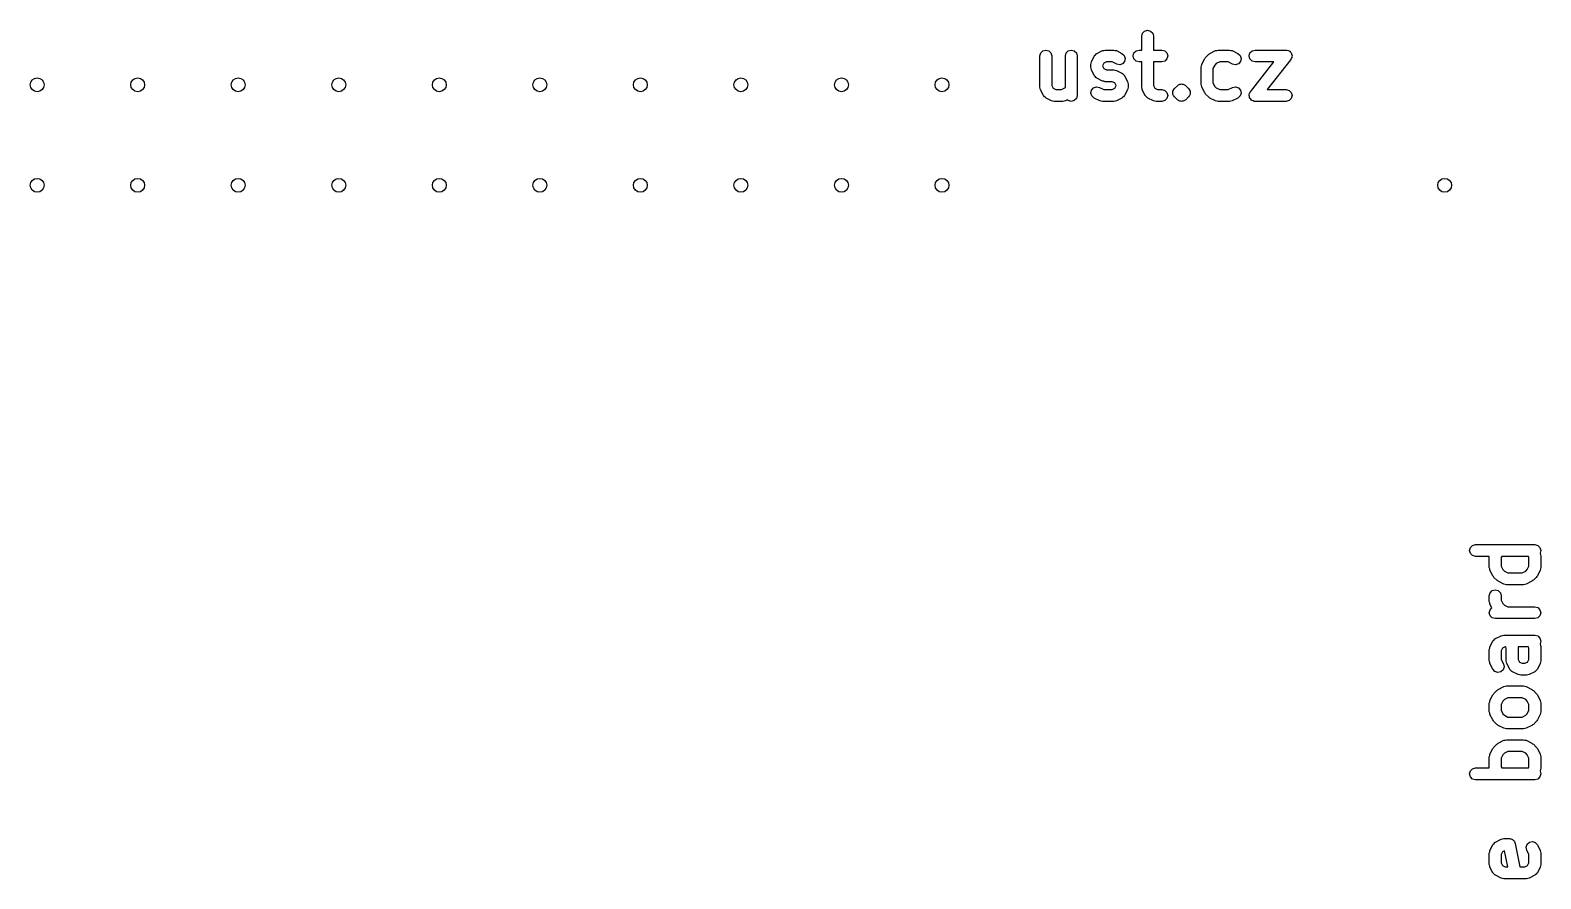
# Model space of a CAD drawing. Extents: x 0.24 to 2.9, y 0.39 to 2.15.
# Drawn here: x 1.393 to 2.896, y 1.31 to 2.154 of the extents above; entities that cross this region are included whole.
import ezdxf

# ---------------------------------------------------------------- set-up
doc = ezdxf.new("R2010")
doc.units = 0
doc.header["$MEASUREMENT"] = 0
doc.layers.add('BLACK', color=7, linetype='CONTINUOUS')

msp = doc.modelspace()

# ---------------------------------------------------------------- linework, layer by layer
at = {"layer": 'BLACK', "linetype": 'CONTINUOUS'}
for p, q in [((2.49863, 2.14835), (2.49942, 2.1513)), ((2.49942, 2.1513), (2.50158, 2.15346)), ((2.50158, 2.15346), (2.50453, 2.15425)), ((2.50453, 2.15425), (2.50749, 2.15346)), ((2.50749, 2.15346), (2.50965, 2.1513)), ((2.50965, 2.1513), (2.51044, 2.14835)), ((2.39818, 2.13162), (2.40034, 2.13378)), ((2.40034, 2.13378), (2.4033, 2.13457)), ((2.4033, 2.13457), (2.40625, 2.13378)), ((2.40625, 2.13378), (2.40841, 2.13162)), ((2.42349, 2.13162), (2.42565, 2.13378)), ((2.42565, 2.13378), (2.42861, 2.13457)), ((2.42861, 2.13457), (2.43156, 2.13378)), ((2.43156, 2.13378), (2.43372, 2.13162)), ((2.45409, 2.13113), (2.45971, 2.13395)), ((2.45971, 2.13395), (2.46104, 2.13422)), ((2.46104, 2.13422), (2.46235, 2.13457)), ((2.46235, 2.13457), (2.47079, 2.13457)), ((2.47079, 2.13457), (2.4721, 2.13422)), ((2.4721, 2.13422), (2.47343, 2.13395)), ((2.47343, 2.13395), (2.47905, 2.13113)), ((2.49098, 2.13162), (2.49314, 2.13378)), ((2.49314, 2.13378), (2.4961, 2.13457)), ((2.4961, 2.13457), (2.49863, 2.13457)), ((2.49863, 2.13457), (2.49863, 2.14835)), ((2.51044, 2.14835), (2.51044, 2.13457)), ((2.51044, 2.13457), (2.51859, 2.13457)), ((2.51859, 2.13457), (2.52155, 2.13378)), ((2.52155, 2.13378), (2.52371, 2.13162)), ((2.56657, 2.13113), (2.5722, 2.13395)), ((2.5722, 2.13395), (2.57353, 2.13422)), ((2.57353, 2.13422), (2.57484, 2.13457)), ((2.57484, 2.13457), (2.58609, 2.13457)), ((2.58609, 2.13457), (2.5874, 2.13422)), ((2.5874, 2.13422), (2.58873, 2.13395)), ((2.58873, 2.13395), (2.59435, 2.13113)), ((2.60628, 2.13162), (2.60844, 2.13378)), ((2.60844, 2.13378), (2.61139, 2.13457)), ((2.61139, 2.13457), (2.64233, 2.13457)), ((2.64233, 2.13457), (2.64274, 2.13446)), ((2.64274, 2.13446), (2.64317, 2.13451)), ((2.64317, 2.13451), (2.6442, 2.13407)), ((2.6442, 2.13407), (2.64528, 2.13378)), ((2.64528, 2.13378), (2.64558, 2.13348)), ((2.39739, 2.12866), (2.39818, 2.13162)), ((2.39739, 2.09773), (2.39739, 2.12866)), ((2.40841, 2.13162), (2.4092, 2.12866)), ((2.4092, 2.12866), (2.4092, 2.09912)), ((2.4227, 2.12866), (2.42349, 2.13162)), ((2.4227, 2.09736), (2.4227, 2.12866)), ((2.43372, 2.13162), (2.43451, 2.12866)), ((2.43451, 2.12866), (2.43451, 2.08929)), ((2.44801, 2.12023), (2.44836, 2.12154)), ((2.44801, 2.11742), (2.44801, 2.12023)), ((2.44836, 2.12154), (2.44863, 2.12287)), ((2.44863, 2.12287), (2.45144, 2.12849)), ((2.45144, 2.12849), (2.45168, 2.12876)), ((2.45168, 2.12876), (2.4518, 2.12911)), ((2.4518, 2.12911), (2.45269, 2.12989)), ((2.45269, 2.12989), (2.45347, 2.13078)), ((2.45347, 2.13078), (2.45382, 2.13089)), ((2.45382, 2.13089), (2.45409, 2.13113)), ((2.46113, 2.12145), (2.45982, 2.11883)), ((2.45982, 2.11883), (2.45982, 2.11881)), ((2.45982, 2.11881), (2.46113, 2.11619)), ((2.46375, 2.12276), (2.46113, 2.12145)), ((2.46939, 2.12276), (2.46375, 2.12276)), ((2.47377, 2.12057), (2.46939, 2.12276)), ((2.47677, 2.11996), (2.47377, 2.12057)), ((2.47967, 2.12092), (2.47677, 2.11996)), ((2.47905, 2.13113), (2.48134, 2.12911)), ((2.48169, 2.12321), (2.47967, 2.12092)), ((2.48134, 2.12911), (2.48231, 2.12621)), ((2.48231, 2.12621), (2.48169, 2.12321)), ((2.49019, 2.12866), (2.49098, 2.13162)), ((2.49098, 2.12571), (2.49019, 2.12866)), ((2.49314, 2.12355), (2.49098, 2.12571)), ((2.4961, 2.12276), (2.49314, 2.12355)), ((2.49863, 2.12276), (2.4961, 2.12276)), ((2.49863, 2.09773), (2.49863, 2.12276)), ((2.51859, 2.12276), (2.51044, 2.12276)), ((2.51044, 2.12276), (2.51044, 2.09912)), ((2.52155, 2.12355), (2.51859, 2.12276)), ((2.52371, 2.12571), (2.52155, 2.12355)), ((2.52371, 2.13162), (2.5245, 2.12866)), ((2.5245, 2.12866), (2.52371, 2.12571)), ((2.55768, 2.11742), (2.55803, 2.11873)), ((2.55803, 2.11873), (2.55831, 2.12006)), ((2.55831, 2.12006), (2.56112, 2.12568)), ((2.56112, 2.12568), (2.56175, 2.12639)), ((2.56175, 2.12639), (2.56222, 2.12722)), ((2.56222, 2.12722), (2.56504, 2.13003)), ((2.56504, 2.13003), (2.56586, 2.1305)), ((2.56586, 2.1305), (2.56657, 2.13113)), ((2.57125, 2.11954), (2.56949, 2.11602)), ((2.57271, 2.121), (2.57125, 2.11954)), ((2.57623, 2.12276), (2.57271, 2.121)), ((2.58469, 2.12276), (2.57623, 2.12276)), ((2.58907, 2.12057), (2.58469, 2.12276)), ((2.59206, 2.11996), (2.58907, 2.12057)), ((2.59496, 2.12092), (2.59206, 2.11996)), ((2.59435, 2.13113), (2.59664, 2.12911)), ((2.59699, 2.12321), (2.59496, 2.12092)), ((2.59664, 2.12911), (2.5976, 2.12621)), ((2.5976, 2.12621), (2.59699, 2.12321)), ((2.60549, 2.12866), (2.60628, 2.13162)), ((2.60628, 2.12571), (2.60549, 2.12866)), ((2.60844, 2.12355), (2.60628, 2.12571)), ((2.60675, 2.09294), (2.63018, 2.12276)), ((2.61139, 2.12276), (2.60844, 2.12355)), ((2.63018, 2.12276), (2.61139, 2.12276)), ((2.64697, 2.12502), (2.62355, 2.0952)), ((2.64558, 2.13348), (2.64598, 2.13331)), ((2.64598, 2.13331), (2.64665, 2.13241)), ((2.64665, 2.13241), (2.64744, 2.13162)), ((2.64714, 2.12541), (2.64697, 2.12502)), ((2.64744, 2.12571), (2.64714, 2.12541)), ((2.64744, 2.13162), (2.64755, 2.1312)), ((2.64773, 2.12679), (2.64744, 2.12571)), ((2.64755, 2.1312), (2.64781, 2.13086)), ((2.64817, 2.12783), (2.64773, 2.12679)), ((2.64781, 2.13086), (2.64794, 2.12975)), ((2.64794, 2.12975), (2.64823, 2.12866)), ((2.64823, 2.12866), (2.64812, 2.12825)), ((2.64812, 2.12825), (2.64817, 2.12783)), ((2.44836, 2.1161), (2.44801, 2.11742)), ((2.44863, 2.11477), (2.44836, 2.1161)), ((2.45144, 2.10915), (2.44863, 2.11477)), ((2.45168, 2.10888), (2.45144, 2.10915)), ((2.4518, 2.10854), (2.45168, 2.10888)), ((2.45269, 2.10775), (2.4518, 2.10854)), ((2.45347, 2.10686), (2.45269, 2.10775)), ((2.45382, 2.10675), (2.45347, 2.10686)), ((2.45409, 2.10651), (2.45382, 2.10675)), ((2.45971, 2.1037), (2.45409, 2.10651)), ((2.46104, 2.10342), (2.45971, 2.1037)), ((2.46113, 2.11619), (2.46374, 2.11488)), ((2.46374, 2.11488), (2.47079, 2.11488)), ((2.47079, 2.11488), (2.4721, 2.11453)), ((2.4721, 2.11453), (2.47343, 2.11426)), ((2.47343, 2.11426), (2.47905, 2.11145)), ((2.47905, 2.11145), (2.47932, 2.11121)), ((2.47932, 2.11121), (2.47967, 2.1111)), ((2.47967, 2.1111), (2.48045, 2.11021)), ((2.48045, 2.11021), (2.48134, 2.10942)), ((2.48134, 2.10942), (2.48145, 2.10908)), ((2.48145, 2.10908), (2.48169, 2.10881)), ((2.48169, 2.10881), (2.48451, 2.10318)), ((2.55768, 2.10054), (2.55768, 2.11742)), ((2.56949, 2.11602), (2.56949, 2.10194)), ((2.39774, 2.09642), (2.39739, 2.09773)), ((2.39801, 2.09509), (2.39774, 2.09642)), ((2.40083, 2.08947), (2.39801, 2.09509)), ((2.40107, 2.0892), (2.40083, 2.08947)), ((2.40118, 2.08885), (2.40107, 2.0892)), ((2.40207, 2.08807), (2.40118, 2.08885)), ((2.4092, 2.09912), (2.41051, 2.09651)), ((2.41051, 2.09651), (2.41313, 2.0952)), ((2.41313, 2.0952), (2.41877, 2.0952)), ((2.41877, 2.0952), (2.42229, 2.09696)), ((2.42229, 2.09696), (2.4227, 2.09736)), ((2.43451, 2.08929), (2.43372, 2.08634)), ((2.44802, 2.09175), (2.44863, 2.09475)), ((2.44899, 2.08885), (2.44802, 2.09175)), ((2.44863, 2.09475), (2.45066, 2.09703)), ((2.45127, 2.08682), (2.44899, 2.08885)), ((2.45066, 2.09703), (2.45356, 2.098)), ((2.45356, 2.098), (2.45656, 2.09739)), ((2.45656, 2.09739), (2.46093, 2.0952)), ((2.46093, 2.0952), (2.46939, 2.0952)), ((2.46235, 2.10307), (2.46104, 2.10342)), ((2.46939, 2.10307), (2.46235, 2.10307)), ((2.47201, 2.10177), (2.46939, 2.10307)), ((2.46939, 2.0952), (2.47201, 2.09651)), ((2.47332, 2.09915), (2.47201, 2.10177)), ((2.47201, 2.09651), (2.47332, 2.09912)), ((2.47332, 2.09912), (2.47332, 2.09915)), ((2.48134, 2.08885), (2.48045, 2.08807)), ((2.48145, 2.0892), (2.48134, 2.08885)), ((2.48169, 2.08947), (2.48145, 2.0892)), ((2.48451, 2.09509), (2.48169, 2.08947)), ((2.48451, 2.10318), (2.48478, 2.10185)), ((2.48478, 2.09642), (2.48451, 2.09509)), ((2.48478, 2.10185), (2.48513, 2.10054)), ((2.48513, 2.09773), (2.48478, 2.09642)), ((2.48513, 2.10054), (2.48513, 2.09773)), ((2.49898, 2.09642), (2.49863, 2.09773)), ((2.49925, 2.09509), (2.49898, 2.09642)), ((2.50206, 2.08947), (2.49925, 2.09509)), ((2.5023, 2.0892), (2.50206, 2.08947)), ((2.50242, 2.08885), (2.5023, 2.0892)), ((2.5033, 2.08807), (2.50242, 2.08885)), ((2.51044, 2.09912), (2.51175, 2.09651)), ((2.51175, 2.09651), (2.51436, 2.0952)), ((2.51436, 2.0952), (2.51859, 2.0952)), ((2.51859, 2.0952), (2.52155, 2.09441)), ((2.52155, 2.09441), (2.52371, 2.09225)), ((2.52371, 2.09225), (2.5245, 2.08929)), ((2.5245, 2.08929), (2.52371, 2.08634)), ((2.52976, 2.09363), (2.53129, 2.09628)), ((2.52976, 2.09058), (2.52976, 2.09363)), ((2.52976, 2.09363), (2.52976, 2.09363)), ((2.5304, 2.08947), (2.52976, 2.09058)), ((2.53129, 2.08793), (2.5304, 2.08947)), ((2.53129, 2.09628), (2.5341, 2.09909)), ((2.5341, 2.09909), (2.53478, 2.09948)), ((2.5341, 2.09909), (2.5341, 2.09909)), ((2.5341, 2.09909), (2.5341, 2.09909)), ((2.53478, 2.09948), (2.53533, 2.10003)), ((2.53533, 2.10003), (2.53608, 2.10023)), ((2.53608, 2.10023), (2.53675, 2.10062)), ((2.53675, 2.10062), (2.53753, 2.10062)), ((2.53753, 2.10062), (2.53828, 2.10082)), ((2.53828, 2.10082), (2.53903, 2.10062)), ((2.53903, 2.10062), (2.53981, 2.10062)), ((2.53981, 2.10062), (2.53981, 2.10062)), ((2.53981, 2.10062), (2.54048, 2.10023)), ((2.54048, 2.10023), (2.54123, 2.10003)), ((2.54123, 2.10003), (2.54178, 2.09948)), ((2.54178, 2.09948), (2.54245, 2.09909)), ((2.54245, 2.09909), (2.54245, 2.09909)), ((2.54245, 2.09909), (2.54527, 2.09628)), ((2.54527, 2.09628), (2.5468, 2.09363)), ((2.54615, 2.08947), (2.54527, 2.08793)), ((2.5468, 2.09058), (2.54615, 2.08947)), ((2.5468, 2.09363), (2.5468, 2.09363)), ((2.5468, 2.09363), (2.5468, 2.09058)), ((2.55803, 2.09923), (2.55768, 2.10054)), ((2.55831, 2.0979), (2.55803, 2.09923)), ((2.56112, 2.09228), (2.55831, 2.0979)), ((2.56175, 2.09157), (2.56112, 2.09228)), ((2.56222, 2.09074), (2.56175, 2.09157)), ((2.56504, 2.08793), (2.56222, 2.09074)), ((2.56949, 2.10194), (2.57125, 2.09842)), ((2.57125, 2.09842), (2.57271, 2.09696)), ((2.57271, 2.09696), (2.57623, 2.0952)), ((2.57623, 2.0952), (2.58469, 2.0952)), ((2.58469, 2.0952), (2.58907, 2.09739)), ((2.58907, 2.09739), (2.59206, 2.098)), ((2.59206, 2.098), (2.59496, 2.09703)), ((2.59664, 2.08885), (2.59435, 2.08682)), ((2.59496, 2.09703), (2.59699, 2.09475)), ((2.5976, 2.09175), (2.59664, 2.08885)), ((2.59699, 2.09475), (2.5976, 2.09175)), ((2.60549, 2.08929), (2.6056, 2.08971)), ((2.60578, 2.08821), (2.60549, 2.08929)), ((2.60555, 2.09013), (2.60599, 2.09116)), ((2.6056, 2.08971), (2.60555, 2.09013)), ((2.60599, 2.09116), (2.60628, 2.09225)), ((2.60628, 2.09225), (2.60658, 2.09255)), ((2.60658, 2.09255), (2.60675, 2.09294)), ((2.62355, 2.0952), (2.64233, 2.0952)), ((2.64233, 2.0952), (2.64528, 2.09441)), ((2.64528, 2.09441), (2.64744, 2.09225)), ((2.64744, 2.09225), (2.64823, 2.08929)), ((2.64823, 2.08929), (2.64744, 2.08634)), ((2.40285, 2.08718), (2.40207, 2.08807)), ((2.4032, 2.08706), (2.40285, 2.08718)), ((2.40347, 2.08682), (2.4032, 2.08706)), ((2.40909, 2.08401), (2.40347, 2.08682)), ((2.41042, 2.08374), (2.40909, 2.08401)), ((2.41173, 2.08339), (2.41042, 2.08374)), ((2.42017, 2.08339), (2.41173, 2.08339)), ((2.42148, 2.08374), (2.42017, 2.08339)), ((2.42281, 2.08401), (2.42148, 2.08374)), ((2.42482, 2.08502), (2.42281, 2.08401)), ((2.42565, 2.08418), (2.42482, 2.08502)), ((2.42861, 2.08339), (2.42565, 2.08418)), ((2.43156, 2.08418), (2.42861, 2.08339)), ((2.43372, 2.08634), (2.43156, 2.08418)), ((2.4569, 2.08401), (2.45127, 2.08682)), ((2.45823, 2.08374), (2.4569, 2.08401)), ((2.45954, 2.08339), (2.45823, 2.08374)), ((2.47079, 2.08339), (2.45954, 2.08339)), ((2.4721, 2.08374), (2.47079, 2.08339)), ((2.47343, 2.08401), (2.4721, 2.08374)), ((2.47905, 2.08682), (2.47343, 2.08401)), ((2.47932, 2.08706), (2.47905, 2.08682)), ((2.47967, 2.08718), (2.47932, 2.08706)), ((2.48045, 2.08807), (2.47967, 2.08718)), ((2.50409, 2.08718), (2.5033, 2.08807)), ((2.50443, 2.08706), (2.50409, 2.08718)), ((2.5047, 2.08682), (2.50443, 2.08706)), ((2.51033, 2.08401), (2.5047, 2.08682)), ((2.51166, 2.08374), (2.51033, 2.08401)), ((2.51297, 2.08339), (2.51166, 2.08374)), ((2.51859, 2.08339), (2.51297, 2.08339)), ((2.52155, 2.08418), (2.51859, 2.08339)), ((2.52371, 2.08634), (2.52155, 2.08418)), ((2.5341, 2.08512), (2.53129, 2.08793)), ((2.53478, 2.08473), (2.5341, 2.08512)), ((2.5341, 2.08512), (2.5341, 2.08512)), ((2.53533, 2.08418), (2.53478, 2.08473)), ((2.53608, 2.08398), (2.53533, 2.08418)), ((2.53675, 2.08359), (2.53608, 2.08398)), ((2.53753, 2.08359), (2.53675, 2.08359)), ((2.53675, 2.08359), (2.53675, 2.08359)), ((2.53828, 2.08339), (2.53753, 2.08359)), ((2.53903, 2.08359), (2.53828, 2.08339)), ((2.53981, 2.08359), (2.53903, 2.08359)), ((2.54048, 2.08398), (2.53981, 2.08359)), ((2.54123, 2.08418), (2.54048, 2.08398)), ((2.54178, 2.08473), (2.54123, 2.08418)), ((2.54245, 2.08512), (2.54178, 2.08473)), ((2.54527, 2.08793), (2.54245, 2.08512)), ((2.54527, 2.08793), (2.54527, 2.08793)), ((2.56586, 2.08746), (2.56504, 2.08793)), ((2.56657, 2.08682), (2.56586, 2.08746)), ((2.5722, 2.08401), (2.56657, 2.08682)), ((2.57353, 2.08374), (2.5722, 2.08401)), ((2.57484, 2.08339), (2.57353, 2.08374)), ((2.58609, 2.08339), (2.57484, 2.08339)), ((2.5874, 2.08374), (2.58609, 2.08339)), ((2.58873, 2.08401), (2.5874, 2.08374)), ((2.59435, 2.08682), (2.58873, 2.08401)), ((2.60591, 2.0871), (2.60578, 2.08821)), ((2.60617, 2.08675), (2.60591, 2.0871)), ((2.60628, 2.08634), (2.60617, 2.08675)), ((2.60707, 2.08555), (2.60628, 2.08634)), ((2.60775, 2.08465), (2.60707, 2.08555)), ((2.60814, 2.08448), (2.60775, 2.08465)), ((2.60844, 2.08418), (2.60814, 2.08448)), ((2.60953, 2.08389), (2.60844, 2.08418)), ((2.61056, 2.08345), (2.60953, 2.08389)), ((2.61098, 2.0835), (2.61056, 2.08345)), ((2.61139, 2.08339), (2.61098, 2.0835)), ((2.64233, 2.08339), (2.61139, 2.08339)), ((2.64528, 2.08418), (2.64233, 2.08339)), ((2.64744, 2.08634), (2.64528, 2.08418)), ((2.82475, 1.63675), (2.82554, 1.6397)), ((2.82554, 1.6397), (2.8277, 1.64186)), ((2.8277, 1.64186), (2.83065, 1.64266)), ((2.83065, 1.64266), (2.88971, 1.64266)), ((2.88971, 1.64266), (2.89266, 1.64186)), ((2.89266, 1.64186), (2.89482, 1.6397)), ((2.89482, 1.6397), (2.89561, 1.63675)), ((2.82554, 1.6338), (2.82475, 1.63675)), ((2.8277, 1.63164), (2.82554, 1.6338)), ((2.83065, 1.63084), (2.8277, 1.63164)), ((2.84443, 1.63084), (2.83065, 1.63084)), ((2.84443, 1.61988), (2.84443, 1.63084)), ((2.8568, 1.63084), (2.85624, 1.62973)), ((2.85624, 1.62973), (2.85624, 1.62127)), ((2.88324, 1.63084), (2.8568, 1.63084)), ((2.8838, 1.62973), (2.88324, 1.63084)), ((2.8838, 1.62127), (2.8838, 1.62973)), ((2.89561, 1.63675), (2.89487, 1.634)), ((2.89487, 1.634), (2.89499, 1.63377)), ((2.89499, 1.63377), (2.89526, 1.63244)), ((2.89526, 1.63244), (2.89561, 1.63113)), ((2.89561, 1.63113), (2.89561, 1.61988)), ((2.84478, 1.61857), (2.84443, 1.61988)), ((2.84505, 1.61724), (2.84478, 1.61857)), ((2.84787, 1.61161), (2.84505, 1.61724)), ((2.8485, 1.6109), (2.84787, 1.61161)), ((2.84897, 1.61008), (2.8485, 1.6109)), ((2.85178, 1.60727), (2.84897, 1.61008)), ((2.85624, 1.62127), (2.858, 1.61775)), ((2.858, 1.61775), (2.85946, 1.61629)), ((2.85946, 1.61629), (2.86298, 1.61453)), ((2.86298, 1.61453), (2.87706, 1.61453)), ((2.87706, 1.61453), (2.88058, 1.61629)), ((2.88058, 1.61629), (2.88204, 1.61775)), ((2.88204, 1.61775), (2.8838, 1.62127)), ((2.89107, 1.61008), (2.88826, 1.60727)), ((2.89154, 1.6109), (2.89107, 1.61008)), ((2.89218, 1.61161), (2.89154, 1.6109)), ((2.89499, 1.61724), (2.89218, 1.61161)), ((2.89526, 1.61857), (2.89499, 1.61724)), ((2.89561, 1.61988), (2.89526, 1.61857)), ((2.84443, 1.59176), (2.84522, 1.59471)), ((2.84522, 1.59471), (2.84738, 1.59687)), ((2.84738, 1.59687), (2.85034, 1.59766)), ((2.85034, 1.59766), (2.85329, 1.59687)), ((2.85261, 1.60679), (2.85178, 1.60727)), ((2.85332, 1.60616), (2.85261, 1.60679)), ((2.85329, 1.59687), (2.85545, 1.59471)), ((2.85894, 1.60335), (2.85332, 1.60616)), ((2.85545, 1.59471), (2.85624, 1.59176)), ((2.86027, 1.60307), (2.85894, 1.60335)), ((2.86158, 1.60272), (2.86027, 1.60307)), ((2.87846, 1.60272), (2.86158, 1.60272)), ((2.87977, 1.60307), (2.87846, 1.60272)), ((2.8811, 1.60335), (2.87977, 1.60307)), ((2.88672, 1.60616), (2.8811, 1.60335)), ((2.88743, 1.60679), (2.88672, 1.60616)), ((2.88826, 1.60727), (2.88743, 1.60679)), ((2.84443, 1.58613), (2.84443, 1.59176)), ((2.84478, 1.58482), (2.84443, 1.58613)), ((2.84443, 1.57488), (2.84522, 1.57784)), ((2.84505, 1.58349), (2.84478, 1.58482)), ((2.84699, 1.57961), (2.84505, 1.58349)), ((2.84522, 1.57784), (2.84699, 1.57961)), ((2.85624, 1.59176), (2.85624, 1.58753)), ((2.85624, 1.58753), (2.858, 1.58401)), ((2.858, 1.58401), (2.85946, 1.58255)), ((2.85946, 1.58255), (2.86298, 1.58079)), ((2.86298, 1.58079), (2.88971, 1.58079)), ((2.88971, 1.58079), (2.89266, 1.58)), ((2.89266, 1.58), (2.89482, 1.57784)), ((2.89482, 1.57784), (2.89561, 1.57488)), ((2.84522, 1.57193), (2.84443, 1.57488)), ((2.84738, 1.56977), (2.84522, 1.57193)), ((2.85034, 1.56898), (2.84738, 1.56977)), ((2.88971, 1.56898), (2.85034, 1.56898)), ((2.89266, 1.56977), (2.88971, 1.56898)), ((2.89482, 1.57193), (2.89266, 1.56977)), ((2.89561, 1.57488), (2.89482, 1.57193)), ((2.84822, 1.5472), (2.84911, 1.54799)), ((2.84911, 1.54799), (2.84989, 1.54888)), ((2.84989, 1.54888), (2.85024, 1.54899)), ((2.85024, 1.54899), (2.85051, 1.54923)), ((2.85051, 1.54923), (2.85613, 1.55204)), ((2.85613, 1.55204), (2.85746, 1.55232)), ((2.85746, 1.55232), (2.85877, 1.55267)), ((2.85877, 1.55267), (2.88971, 1.55267)), ((2.88971, 1.55267), (2.89266, 1.55188)), ((2.89266, 1.55188), (2.89482, 1.54971)), ((2.89482, 1.54971), (2.89561, 1.54676)), ((2.84443, 1.53833), (2.84478, 1.53964)), ((2.84443, 1.52708), (2.84443, 1.53833)), ((2.84478, 1.53964), (2.84505, 1.54097)), ((2.84505, 1.54097), (2.84787, 1.54659)), ((2.84787, 1.54659), (2.84811, 1.54686)), ((2.84811, 1.54686), (2.84822, 1.5472)), ((2.85755, 1.53955), (2.85624, 1.53693)), ((2.85624, 1.53693), (2.85624, 1.52847)), ((2.86017, 1.54086), (2.85755, 1.53955)), ((2.86075, 1.54086), (2.86017, 1.54086)), ((2.8613, 1.53974), (2.86075, 1.54086)), ((2.8613, 1.52708), (2.8613, 1.53974)), ((2.88324, 1.54086), (2.87311, 1.54086)), ((2.87311, 1.54086), (2.87311, 1.52847)), ((2.8838, 1.53974), (2.88324, 1.54086)), ((2.8838, 1.52847), (2.8838, 1.53974)), ((2.89561, 1.54676), (2.89487, 1.54401)), ((2.89487, 1.54401), (2.89499, 1.54378)), ((2.89499, 1.54378), (2.89526, 1.54245)), ((2.89526, 1.54245), (2.89561, 1.54114)), ((2.89561, 1.54114), (2.89561, 1.52708)), ((2.84478, 1.52577), (2.84443, 1.52708)), ((2.84505, 1.52444), (2.84478, 1.52577)), ((2.84787, 1.51881), (2.84505, 1.52444)), ((2.84989, 1.51652), (2.84787, 1.51881)), ((2.85808, 1.5182), (2.85579, 1.51617)), ((2.85624, 1.52847), (2.85843, 1.52409)), ((2.85904, 1.5211), (2.85808, 1.5182)), ((2.85843, 1.52409), (2.85904, 1.5211)), ((2.86165, 1.52577), (2.8613, 1.52708)), ((2.86193, 1.52444), (2.86165, 1.52577)), ((2.86474, 1.51881), (2.86193, 1.52444)), ((2.86498, 1.51854), (2.86474, 1.51881)), ((2.86509, 1.5182), (2.86498, 1.51854)), ((2.86598, 1.51741), (2.86509, 1.5182)), ((2.87311, 1.52847), (2.87442, 1.52585)), ((2.87442, 1.52585), (2.87704, 1.52455)), ((2.87704, 1.52455), (2.87988, 1.52455)), ((2.87988, 1.52455), (2.88249, 1.52585)), ((2.88249, 1.52585), (2.8838, 1.52847)), ((2.89182, 1.5182), (2.89093, 1.51741)), ((2.89194, 1.51854), (2.89182, 1.5182)), ((2.89218, 1.51881), (2.89194, 1.51854)), ((2.89499, 1.52444), (2.89218, 1.51881)), ((2.89526, 1.52577), (2.89499, 1.52444)), ((2.89561, 1.52708), (2.89526, 1.52577)), ((2.85279, 1.51556), (2.84989, 1.51652)), ((2.85579, 1.51617), (2.85279, 1.51556)), ((2.86677, 1.51652), (2.86598, 1.51741)), ((2.86711, 1.51641), (2.86677, 1.51652)), ((2.86738, 1.51617), (2.86711, 1.51641)), ((2.873, 1.51336), (2.86738, 1.51617)), ((2.87433, 1.51309), (2.873, 1.51336)), ((2.87565, 1.51273), (2.87433, 1.51309)), ((2.88127, 1.51273), (2.87565, 1.51273)), ((2.88258, 1.51309), (2.88127, 1.51273)), ((2.88391, 1.51336), (2.88258, 1.51309)), ((2.88953, 1.51617), (2.88391, 1.51336)), ((2.8898, 1.51641), (2.88953, 1.51617)), ((2.89015, 1.51652), (2.8898, 1.51641)), ((2.89093, 1.51741), (2.89015, 1.51652)), ((2.84478, 1.48621), (2.84505, 1.48754)), ((2.84505, 1.48754), (2.84787, 1.49316)), ((2.84787, 1.49316), (2.8485, 1.49387)), ((2.8485, 1.49387), (2.84897, 1.49469)), ((2.84897, 1.49469), (2.85178, 1.49751)), ((2.85178, 1.49751), (2.85261, 1.49798)), ((2.85261, 1.49798), (2.85332, 1.49861)), ((2.85332, 1.49861), (2.85894, 1.50142)), ((2.85946, 1.48848), (2.858, 1.48702)), ((2.85894, 1.50142), (2.86027, 1.5017)), ((2.86298, 1.49024), (2.85946, 1.48848)), ((2.86027, 1.5017), (2.86158, 1.50205)), ((2.86158, 1.50205), (2.87846, 1.50205)), ((2.87706, 1.49024), (2.86298, 1.49024)), ((2.88058, 1.48848), (2.87706, 1.49024)), ((2.87846, 1.50205), (2.87977, 1.5017)), ((2.87977, 1.5017), (2.8811, 1.50142)), ((2.88204, 1.48702), (2.88058, 1.48848)), ((2.8811, 1.50142), (2.88672, 1.49861)), ((2.88672, 1.49861), (2.88743, 1.49798)), ((2.88743, 1.49798), (2.88826, 1.49751)), ((2.88826, 1.49751), (2.89107, 1.49469)), ((2.89107, 1.49469), (2.89154, 1.49387)), ((2.89154, 1.49387), (2.89218, 1.49316)), ((2.89218, 1.49316), (2.89499, 1.48754)), ((2.89499, 1.48754), (2.89526, 1.48621)), ((2.84443, 1.48489), (2.84478, 1.48621)), ((2.84443, 1.47646), (2.84443, 1.48489)), ((2.84478, 1.47515), (2.84443, 1.47646)), ((2.84505, 1.47382), (2.84478, 1.47515)), ((2.84787, 1.46819), (2.84505, 1.47382)), ((2.858, 1.48702), (2.85624, 1.4835)), ((2.85624, 1.4835), (2.85624, 1.47785)), ((2.85624, 1.47785), (2.858, 1.47433)), ((2.858, 1.47433), (2.85946, 1.47287)), ((2.85946, 1.47287), (2.86298, 1.47111)), ((2.87706, 1.47111), (2.88058, 1.47287)), ((2.88058, 1.47287), (2.88204, 1.47433)), ((2.8838, 1.4835), (2.88204, 1.48702)), ((2.88204, 1.47433), (2.8838, 1.47785)), ((2.8838, 1.47785), (2.8838, 1.4835)), ((2.89499, 1.47382), (2.89218, 1.46819)), ((2.89526, 1.47515), (2.89499, 1.47382)), ((2.89526, 1.48621), (2.89561, 1.48489)), ((2.89561, 1.47646), (2.89526, 1.47515)), ((2.89561, 1.48489), (2.89561, 1.47646)), ((2.8485, 1.46748), (2.84787, 1.46819)), ((2.84897, 1.46666), (2.8485, 1.46748)), ((2.85178, 1.46385), (2.84897, 1.46666)), ((2.85261, 1.46337), (2.85178, 1.46385)), ((2.85332, 1.46274), (2.85261, 1.46337)), ((2.85894, 1.45993), (2.85332, 1.46274)), ((2.86027, 1.45966), (2.85894, 1.45993)), ((2.86158, 1.4593), (2.86027, 1.45966)), ((2.87846, 1.4593), (2.86158, 1.4593)), ((2.86298, 1.47111), (2.87706, 1.47111)), ((2.87977, 1.45966), (2.87846, 1.4593)), ((2.8811, 1.45993), (2.87977, 1.45966)), ((2.88672, 1.46274), (2.8811, 1.45993)), ((2.88743, 1.46337), (2.88672, 1.46274)), ((2.88826, 1.46385), (2.88743, 1.46337)), ((2.89107, 1.46666), (2.88826, 1.46385)), ((2.89154, 1.46748), (2.89107, 1.46666)), ((2.89218, 1.46819), (2.89154, 1.46748)), ((2.84897, 1.44126), (2.85178, 1.44408)), ((2.85178, 1.44408), (2.85261, 1.44455)), ((2.85261, 1.44455), (2.85332, 1.44518)), ((2.85332, 1.44518), (2.85894, 1.44799)), ((2.85894, 1.44799), (2.86027, 1.44827)), ((2.86027, 1.44827), (2.86158, 1.44862)), ((2.86158, 1.44862), (2.87846, 1.44862)), ((2.87846, 1.44862), (2.87977, 1.44827)), ((2.87977, 1.44827), (2.8811, 1.44799)), ((2.8811, 1.44799), (2.88672, 1.44518)), ((2.88672, 1.44518), (2.88743, 1.44455)), ((2.88743, 1.44455), (2.88826, 1.44408)), ((2.88826, 1.44408), (2.89107, 1.44126)), ((2.84443, 1.43146), (2.84478, 1.43277)), ((2.84443, 1.4205), (2.84443, 1.43146)), ((2.84478, 1.43277), (2.84505, 1.4341)), ((2.84505, 1.4341), (2.84787, 1.43973)), ((2.84787, 1.43973), (2.8485, 1.44044)), ((2.8485, 1.44044), (2.84897, 1.44126)), ((2.858, 1.43359), (2.85624, 1.43007)), ((2.85624, 1.43007), (2.85624, 1.42161)), ((2.85946, 1.43505), (2.858, 1.43359)), ((2.86298, 1.43681), (2.85946, 1.43505)), ((2.87706, 1.43681), (2.86298, 1.43681)), ((2.88058, 1.43505), (2.87706, 1.43681)), ((2.88204, 1.43359), (2.88058, 1.43505)), ((2.8838, 1.43007), (2.88204, 1.43359)), ((2.8838, 1.42161), (2.8838, 1.43007)), ((2.89107, 1.44126), (2.89154, 1.44044)), ((2.89154, 1.44044), (2.89218, 1.43973)), ((2.89218, 1.43973), (2.89499, 1.4341)), ((2.89499, 1.4341), (2.89526, 1.43277)), ((2.89526, 1.43277), (2.89561, 1.43146)), ((2.89561, 1.43146), (2.89561, 1.42021)), ((2.82475, 1.41459), (2.82554, 1.41754)), ((2.82554, 1.41164), (2.82475, 1.41459)), ((2.82554, 1.41754), (2.8277, 1.4197)), ((2.8277, 1.4197), (2.83065, 1.4205)), ((2.83065, 1.4205), (2.84443, 1.4205)), ((2.85624, 1.42161), (2.8568, 1.4205)), ((2.8568, 1.4205), (2.88324, 1.4205)), ((2.88324, 1.4205), (2.8838, 1.42161)), ((2.89561, 1.41459), (2.89482, 1.41164)), ((2.89499, 1.41757), (2.89487, 1.41734)), ((2.89487, 1.41734), (2.89561, 1.41459)), ((2.89526, 1.4189), (2.89499, 1.41757)), ((2.89561, 1.42021), (2.89526, 1.4189)), ((2.8277, 1.40948), (2.82554, 1.41164)), ((2.83065, 1.40869), (2.8277, 1.40948)), ((2.88971, 1.40869), (2.83065, 1.40869)), ((2.89266, 1.40948), (2.88971, 1.40869)), ((2.89482, 1.41164), (2.89266, 1.40948)), ((2.84478, 1.33716), (2.84505, 1.33849)), ((2.84505, 1.33849), (2.84787, 1.34412)), ((2.84787, 1.34412), (2.84811, 1.34439)), ((2.84811, 1.34439), (2.84822, 1.34473)), ((2.84822, 1.34473), (2.84911, 1.34552)), ((2.84911, 1.34552), (2.84989, 1.3464)), ((2.84989, 1.3464), (2.85024, 1.34652)), ((2.85024, 1.34652), (2.85051, 1.34676)), ((2.85051, 1.34676), (2.85613, 1.34957)), ((2.85613, 1.34957), (2.85746, 1.34984)), ((2.85746, 1.34984), (2.85877, 1.35019)), ((2.85961, 1.3381), (2.85755, 1.33707)), ((2.85877, 1.35019), (2.8644, 1.35019)), ((2.86282, 1.32207), (2.85961, 1.3381)), ((2.8644, 1.35019), (2.86533, 1.34994)), ((2.86533, 1.34994), (2.86629, 1.34988)), ((2.86629, 1.34988), (2.86678, 1.34955)), ((2.86678, 1.34955), (2.86735, 1.3494)), ((2.86735, 1.3494), (2.86803, 1.34872)), ((2.86803, 1.34872), (2.86883, 1.34819)), ((2.86883, 1.34819), (2.86909, 1.34766)), ((2.86909, 1.34766), (2.86951, 1.34724)), ((2.86951, 1.34724), (2.86976, 1.34631)), ((2.86976, 1.34631), (2.87019, 1.34545)), ((2.87019, 1.34545), (2.87486, 1.32207)), ((2.881, 1.34183), (2.88197, 1.34473)), ((2.88161, 1.33883), (2.881, 1.34183)), ((2.8838, 1.33446), (2.88161, 1.33883)), ((2.88197, 1.34473), (2.88425, 1.34676)), ((2.88425, 1.34676), (2.88725, 1.34737)), ((2.88725, 1.34737), (2.89015, 1.3464)), ((2.89015, 1.3464), (2.89218, 1.34412)), ((2.89218, 1.34412), (2.89499, 1.33849)), ((2.89499, 1.33849), (2.89526, 1.33716)), ((2.84443, 1.33585), (2.84478, 1.33716)), ((2.84443, 1.3246), (2.84443, 1.33585)), ((2.84478, 1.32329), (2.84443, 1.3246)), ((2.84505, 1.32196), (2.84478, 1.32329)), ((2.85755, 1.33707), (2.85624, 1.33446)), ((2.85624, 1.33446), (2.85624, 1.326)), ((2.85624, 1.326), (2.85755, 1.32338)), ((2.85755, 1.32338), (2.86017, 1.32207)), ((2.87988, 1.32207), (2.88249, 1.32338)), ((2.88249, 1.32338), (2.8838, 1.326)), ((2.8838, 1.326), (2.8838, 1.33446)), ((2.89526, 1.32329), (2.89499, 1.32196)), ((2.89526, 1.33716), (2.89561, 1.33585)), ((2.89561, 1.3246), (2.89526, 1.32329)), ((2.89561, 1.33585), (2.89561, 1.3246)), ((2.84787, 1.31634), (2.84505, 1.32196)), ((2.84811, 1.31607), (2.84787, 1.31634)), ((2.84822, 1.31572), (2.84811, 1.31607)), ((2.84911, 1.31494), (2.84822, 1.31572)), ((2.84989, 1.31405), (2.84911, 1.31494)), ((2.85024, 1.31394), (2.84989, 1.31405)), ((2.85051, 1.3137), (2.85024, 1.31394)), ((2.85613, 1.31088), (2.85051, 1.3137)), ((2.85746, 1.31061), (2.85613, 1.31088)), ((2.85877, 1.31026), (2.85746, 1.31061)), ((2.88127, 1.31026), (2.85877, 1.31026)), ((2.86017, 1.32207), (2.86282, 1.32207)), ((2.87486, 1.32207), (2.87988, 1.32207)), ((2.88258, 1.31061), (2.88127, 1.31026)), ((2.88391, 1.31088), (2.88258, 1.31061)), ((2.88953, 1.3137), (2.88391, 1.31088)), ((2.8898, 1.31394), (2.88953, 1.3137)), ((2.89015, 1.31405), (2.8898, 1.31394)), ((2.89093, 1.31494), (2.89015, 1.31405)), ((2.89182, 1.31572), (2.89093, 1.31494)), ((2.89194, 1.31607), (2.89182, 1.31572)), ((2.89218, 1.31634), (2.89194, 1.31607)), ((2.89499, 1.32196), (2.89218, 1.31634))]:
    msp.add_line(p, q, dxfattribs=at)
at = {"layer": 'BLACK'}
for centre in [(1.4, 2.1), (1.5, 2.1), (1.6, 2.1), (1.7, 2.1), (1.8, 2.1), (1.9, 2.1), (2, 2.1), (2.1, 2.1), (2.2, 2.1), (2.3, 2.1), (1.4, 2), (1.5, 2), (1.6, 2), (1.7, 2), (1.8, 2), (1.9, 2), (2, 2), (2.1, 2), (2.2, 2), (2.3, 2), (2.8, 2)]:
    msp.add_circle(centre, 0.00689, dxfattribs=at)

doc.saveas('drawing.dxf')
